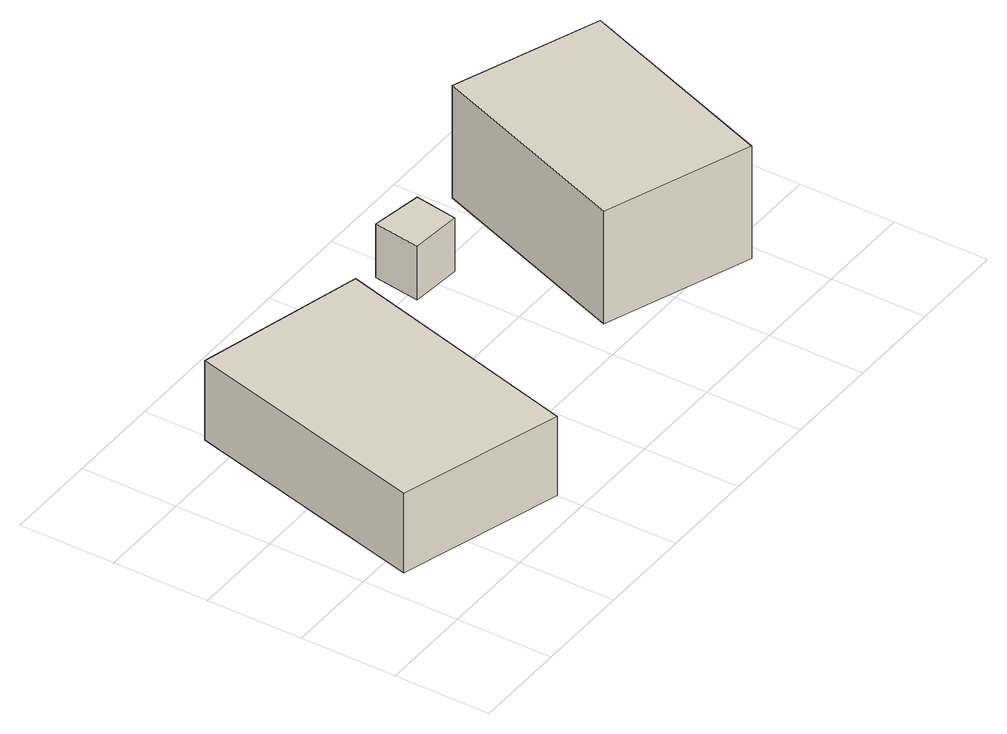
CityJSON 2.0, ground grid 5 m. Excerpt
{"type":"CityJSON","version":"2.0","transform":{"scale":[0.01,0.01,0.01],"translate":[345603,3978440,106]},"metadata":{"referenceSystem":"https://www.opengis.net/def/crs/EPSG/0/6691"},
"CityObjects":{
"building1":{"type":"Building","attributes":{"measuredHeight":5.5},"geometry":[{"type":"Solid","lod":"1","boundaries":[[[[0,1,2,3]],[[2,4,5,3]],[[1,6,4,2]],[[0,7,6,1]],[[3,5,7,0]],[[4,6,7,5]]]]}]},
"building2":{"type":"Building","attributes":{"measuredHeight":3},"geometry":[{"type":"Solid","lod":"1","boundaries":[[[[8,9,10,11]],[[10,12,13,11]],[[9,14,12,10]],[[8,15,14,9]],[[11,13,15,8]],[[12,14,15,13]]]]}]},
"building3":{"type":"Building","attributes":{"measuredHeight":8.6},"geometry":[{"type":"Solid","lod":"1","boundaries":[[[[16,17,18,19]],[[18,20,21,19]],[[17,22,20,18]],[[16,23,22,17]],[[19,21,23,16]],[[20,22,23,21]]]]}]}
},
"vertices":[
[1263,1381,143],[916,75,143],[67,330,143],[391,1605,143],[67,330,585],[391,1605,585],[916,75,585],[1263,1381,585],
[2092,1603,121],[2057,1380,121],[1791,1404,121],[1827,1648,121],[1791,1404,421],[1827,1648,421],[2057,1380,421],[2092,1603,421],
[2566,1731,63],[3327,1449,63],[2930,378,63],[2168,660,63],[2930,378,690],[2168,660,690],[3327,1449,690],[2566,1731,690]
]}
